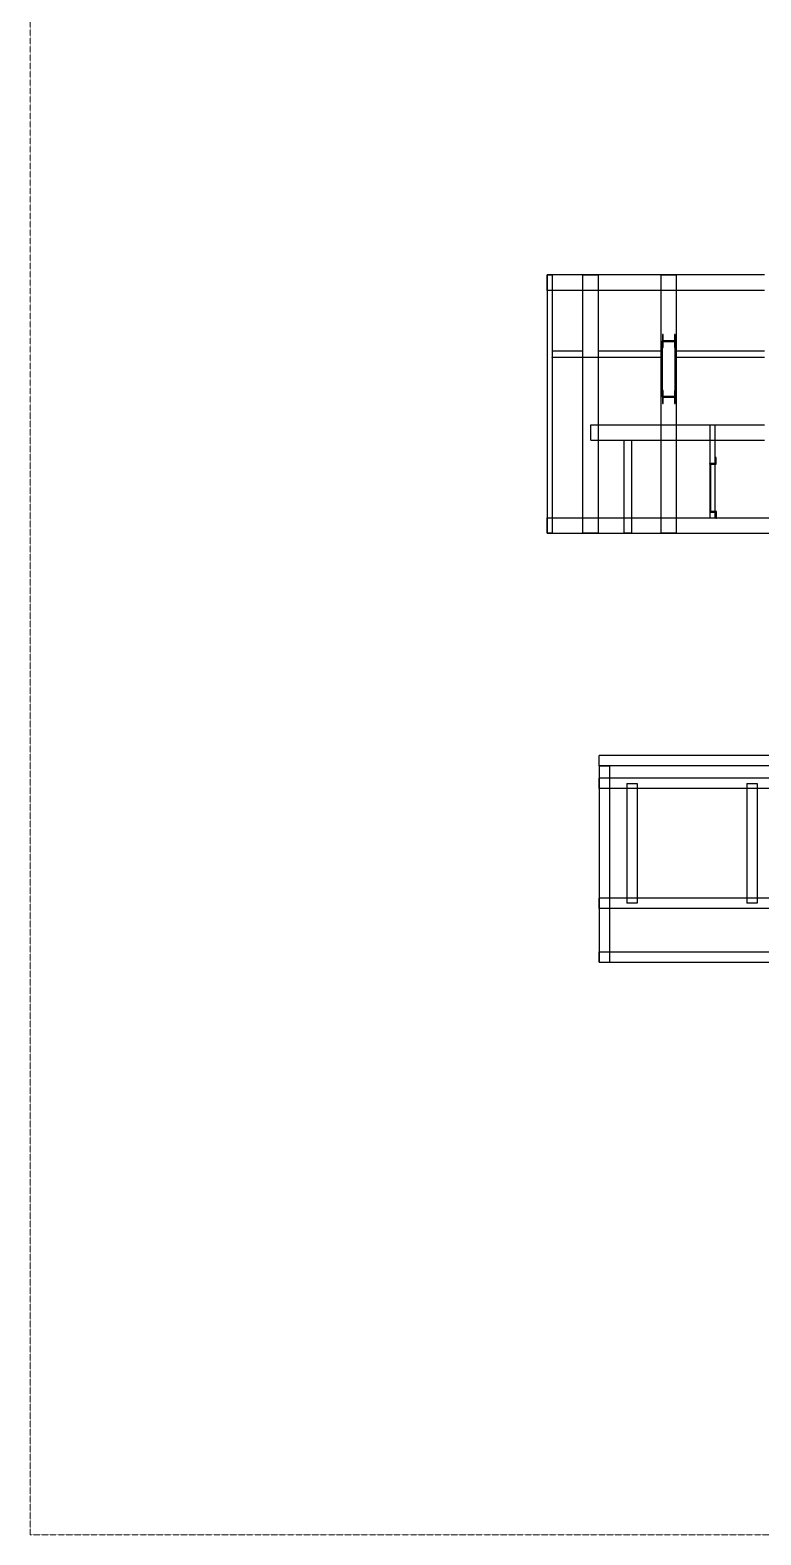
# Model space of a CAD drawing. Header units: inches. Extents: x 19 to 664121, y 34 to 210034.
# Drawn here: x 131674 to 138456, y 122592 to 136569 of the extents above; entities that cross this region are included whole.
import ezdxf

# ---------------------------------------------------------------- set-up
doc = ezdxf.new("R2010")
doc.units = ezdxf.units.IN
doc.header["$MEASUREMENT"] = 0
doc.linetypes.add('DIVIDE2', pattern=[0.625, 0.25, -0.125, 0, -0.125, 0, -0.125])
doc.layers.add('CABLEROUTEALL-EMBED 1_DWG$0$DwgTemplate', color=7, linetype='Continuous')
doc.layers.add('Layout', color=6, linetype='Continuous', lineweight=20)

msp = doc.modelspace()

# ---------------------------------------------------------------- linework, layer by layer
at = {"layer": 'CABLEROUTEALL-EMBED 1_DWG$0$DwgTemplate', "color": 252, "linetype": 'Continuous'}
for p, q in [((136473.87, 134294.44), (136519.94, 134294.44)), ((136473.87, 134294.44), (136473.87, 131894.71)), ((136473.87, 134150.46), (136473.87, 134294.44)), ((138489.64, 134294.44), (136473.87, 134294.44)), ((136519.94, 134294.44), (136519.94, 131894.71)), ((136805.03, 134294.44), (136949.01, 134294.44)), ((136805.03, 131894.71), (136805.03, 134294.44)), ((136949.01, 131894.71), (136949.01, 134294.44)), ((137529.75, 134294.44), (137673.73, 134294.44)), ((137529.75, 131894.71), (137529.75, 134294.44)), ((137673.73, 131894.71), (137673.73, 134294.44)), ((138489.64, 134150.46), (136473.87, 134150.46)), ((137550.38, 133740.11), (137541.75, 133740.11)), ((137541.75, 133740.11), (137541.75, 133620.12)), ((137541.75, 133680.11), (137661.73, 133680.11)), ((137541.75, 133161.77), (137541.75, 133680.11)), ((137541.75, 133620.12), (137550.38, 133620.12)), ((137550.38, 133683.23), (137550.38, 133740.11)), ((137653.09, 133683.23), (137550.38, 133683.23)), ((137550.38, 133676.99), (137653.09, 133676.99)), ((137550.38, 133620.12), (137550.38, 133676.99)), ((137653.09, 133740.11), (137653.09, 133683.23)), ((137661.73, 133740.11), (137653.09, 133740.11)), ((137653.09, 133676.99), (137653.09, 133620.12)), ((137653.09, 133620.12), (137661.73, 133620.12)), ((137661.73, 133620.12), (137661.73, 133740.11)), ((137661.73, 133161.77), (137661.73, 133680.11)), ((136517.37, 133526.53), (136517.37, 133532.29)), ((136517.37, 133532.29), (136877.02, 133532.29)), ((136877.02, 133526.53), (136517.37, 133526.53)), ((136805.03, 133587), (136519.94, 133587)), ((136877.02, 133532.29), (137541.75, 133532.29)), ((136877.02, 133526.53), (136877.02, 133532.29)), ((136877.02, 133532.29), (136877.02, 133526.53)), ((137541.75, 133526.53), (136877.02, 133526.53)), ((137529.75, 133587), (136949.01, 133587)), ((137661.73, 133532.29), (138489.64, 133532.29)), ((138489.64, 133526.53), (137661.73, 133526.53)), ((138489.64, 133587), (137673.73, 133587)), ((137550.38, 133221.76), (137541.75, 133221.76)), ((137541.75, 133221.76), (137541.75, 133101.78)), ((137550.38, 133164.89), (137550.38, 133221.76)), ((137653.09, 133221.76), (137653.09, 133164.89)), ((137661.73, 133221.76), (137653.09, 133221.76)), ((137661.73, 133101.78), (137661.73, 133221.76)), ((137661.73, 133161.77), (137541.75, 133161.77)), ((137541.75, 133101.78), (137550.38, 133101.78)), ((137653.09, 133164.89), (137550.38, 133164.89)), ((137550.38, 133158.65), (137653.09, 133158.65)), ((137550.38, 133101.78), (137550.38, 133158.65)), ((137653.09, 133158.65), (137653.09, 133101.78)), ((137653.09, 133101.78), (137661.73, 133101.78)), ((136877.02, 132902.6), (138489.64, 132902.6)), ((136877.02, 132758.62), (136877.02, 132902.6)), ((137986.66, 132543.6), (137986.66, 132902.6)), ((137986.66, 132902.6), (138032.73, 132902.6)), ((138032.73, 132543.6), (138032.73, 132902.6)), ((136877.02, 132758.62), (138489.64, 132758.62)), ((137186.59, 131894.71), (137186.59, 132758.62)), ((137186.59, 132758.62), (137258.58, 132758.62)), ((137258.58, 131894.71), (137258.58, 132758.62)), ((137979.46, 132543.6), (137979.46, 132537.84)), ((138034.17, 132543.6), (137979.46, 132543.6)), ((137979.46, 132537.84), (138039.93, 132537.84)), ((137986.66, 132096.29), (137986.66, 132537.84)), ((137989.05, 132537.84), (138030.33, 132537.84)), ((137989.05, 132537.84), (137989.05, 132096.29)), ((138030.33, 132096.29), (138030.33, 132537.84)), ((138032.73, 132096.29), (138032.73, 132537.84)), ((138039.93, 132598.31), (138034.17, 132598.31)), ((138034.17, 132598.31), (138034.17, 132543.6)), ((138039.93, 132537.84), (138039.93, 132598.31)), ((137982.34, 132096.29), (137982.34, 132090.53)), ((138042.81, 132096.29), (137982.34, 132096.29)), ((137982.34, 132090.53), (138037.05, 132090.53)), ((137986.66, 132035.82), (137986.66, 132090.53)), ((138030.33, 132096.29), (137989.05, 132096.29)), ((138032.73, 132035.82), (138032.73, 132090.53)), ((138037.05, 132090.53), (138037.05, 132035.82)), ((138042.81, 132035.82), (138042.81, 132096.29)), ((136473.87, 132038.7), (138037.05, 132038.7)), ((136473.87, 131894.71), (136473.87, 132038.7)), ((138032.73, 132035.82), (137986.66, 132035.82)), ((138037.05, 132035.82), (138042.81, 132035.82)), ((138042.81, 132038.7), (139428.89, 132038.7)), ((136519.94, 131894.71), (136473.87, 131894.71)), ((136473.87, 131894.71), (143193.11, 131894.71)), ((136949.01, 131894.71), (136805.03, 131894.71)), ((137258.58, 131894.71), (137186.59, 131894.71)), ((137673.73, 131894.71), (137529.75, 131894.71)), ((138585.63, 129830.95), (136953.81, 129830.95)), ((136953.81, 129734.96), (136953.81, 129830.95)), ((136953.81, 129734.96), (136953.81, 127911.16)), ((136953.81, 129734.96), (137049.8, 129734.96)), ((138585.63, 129734.96), (136953.81, 129734.96)), ((137049.8, 129734.96), (137049.8, 127911.16)), ((136953.81, 129523.78), (136953.81, 129619.77)), ((138585.63, 129619.77), (136953.81, 129619.77)), ((137212.98, 129571.78), (137308.97, 129571.78)), ((137212.98, 129571.78), (137212.98, 128458.3)), ((137308.97, 129571.78), (137308.97, 128458.3)), ((138326.46, 129571.78), (138326.46, 128458.3)), ((138326.46, 129571.78), (138422.45, 129571.78)), ((138422.45, 129571.78), (138422.45, 128458.3)), ((138585.63, 129523.78), (136953.81, 129523.78)), ((136953.81, 128410.31), (136953.81, 128506.3)), ((138585.63, 128506.3), (136953.81, 128506.3)), ((137308.97, 128458.3), (137212.98, 128458.3)), ((138422.45, 128458.3), (138326.46, 128458.3)), ((138585.63, 128410.31), (136953.81, 128410.31)), ((136953.81, 128007.15), (138585.63, 128007.15)), ((136953.81, 127911.16), (136953.81, 128007.15)), ((136953.81, 127911.16), (137049.8, 127911.16)), ((136953.81, 127911.16), (138585.63, 127911.16))]:
    msp.add_line(p, q, dxfattribs=at)
at = {"layer": 'Layout', "color": 251, "linetype": 'DIVIDE2', "ltscale": 10}
msp.add_line((131673.57, 122592.19), (131673.57, 170592.19), dxfattribs=at)
at = {"layer": 'Layout', "color": 252, "linetype": 'DIVIDE2', "ltscale": 10}
msp.add_line((160473.57, 122592.19), (131673.57, 122592.19), dxfattribs=at)

doc.saveas('drawing.dxf')
